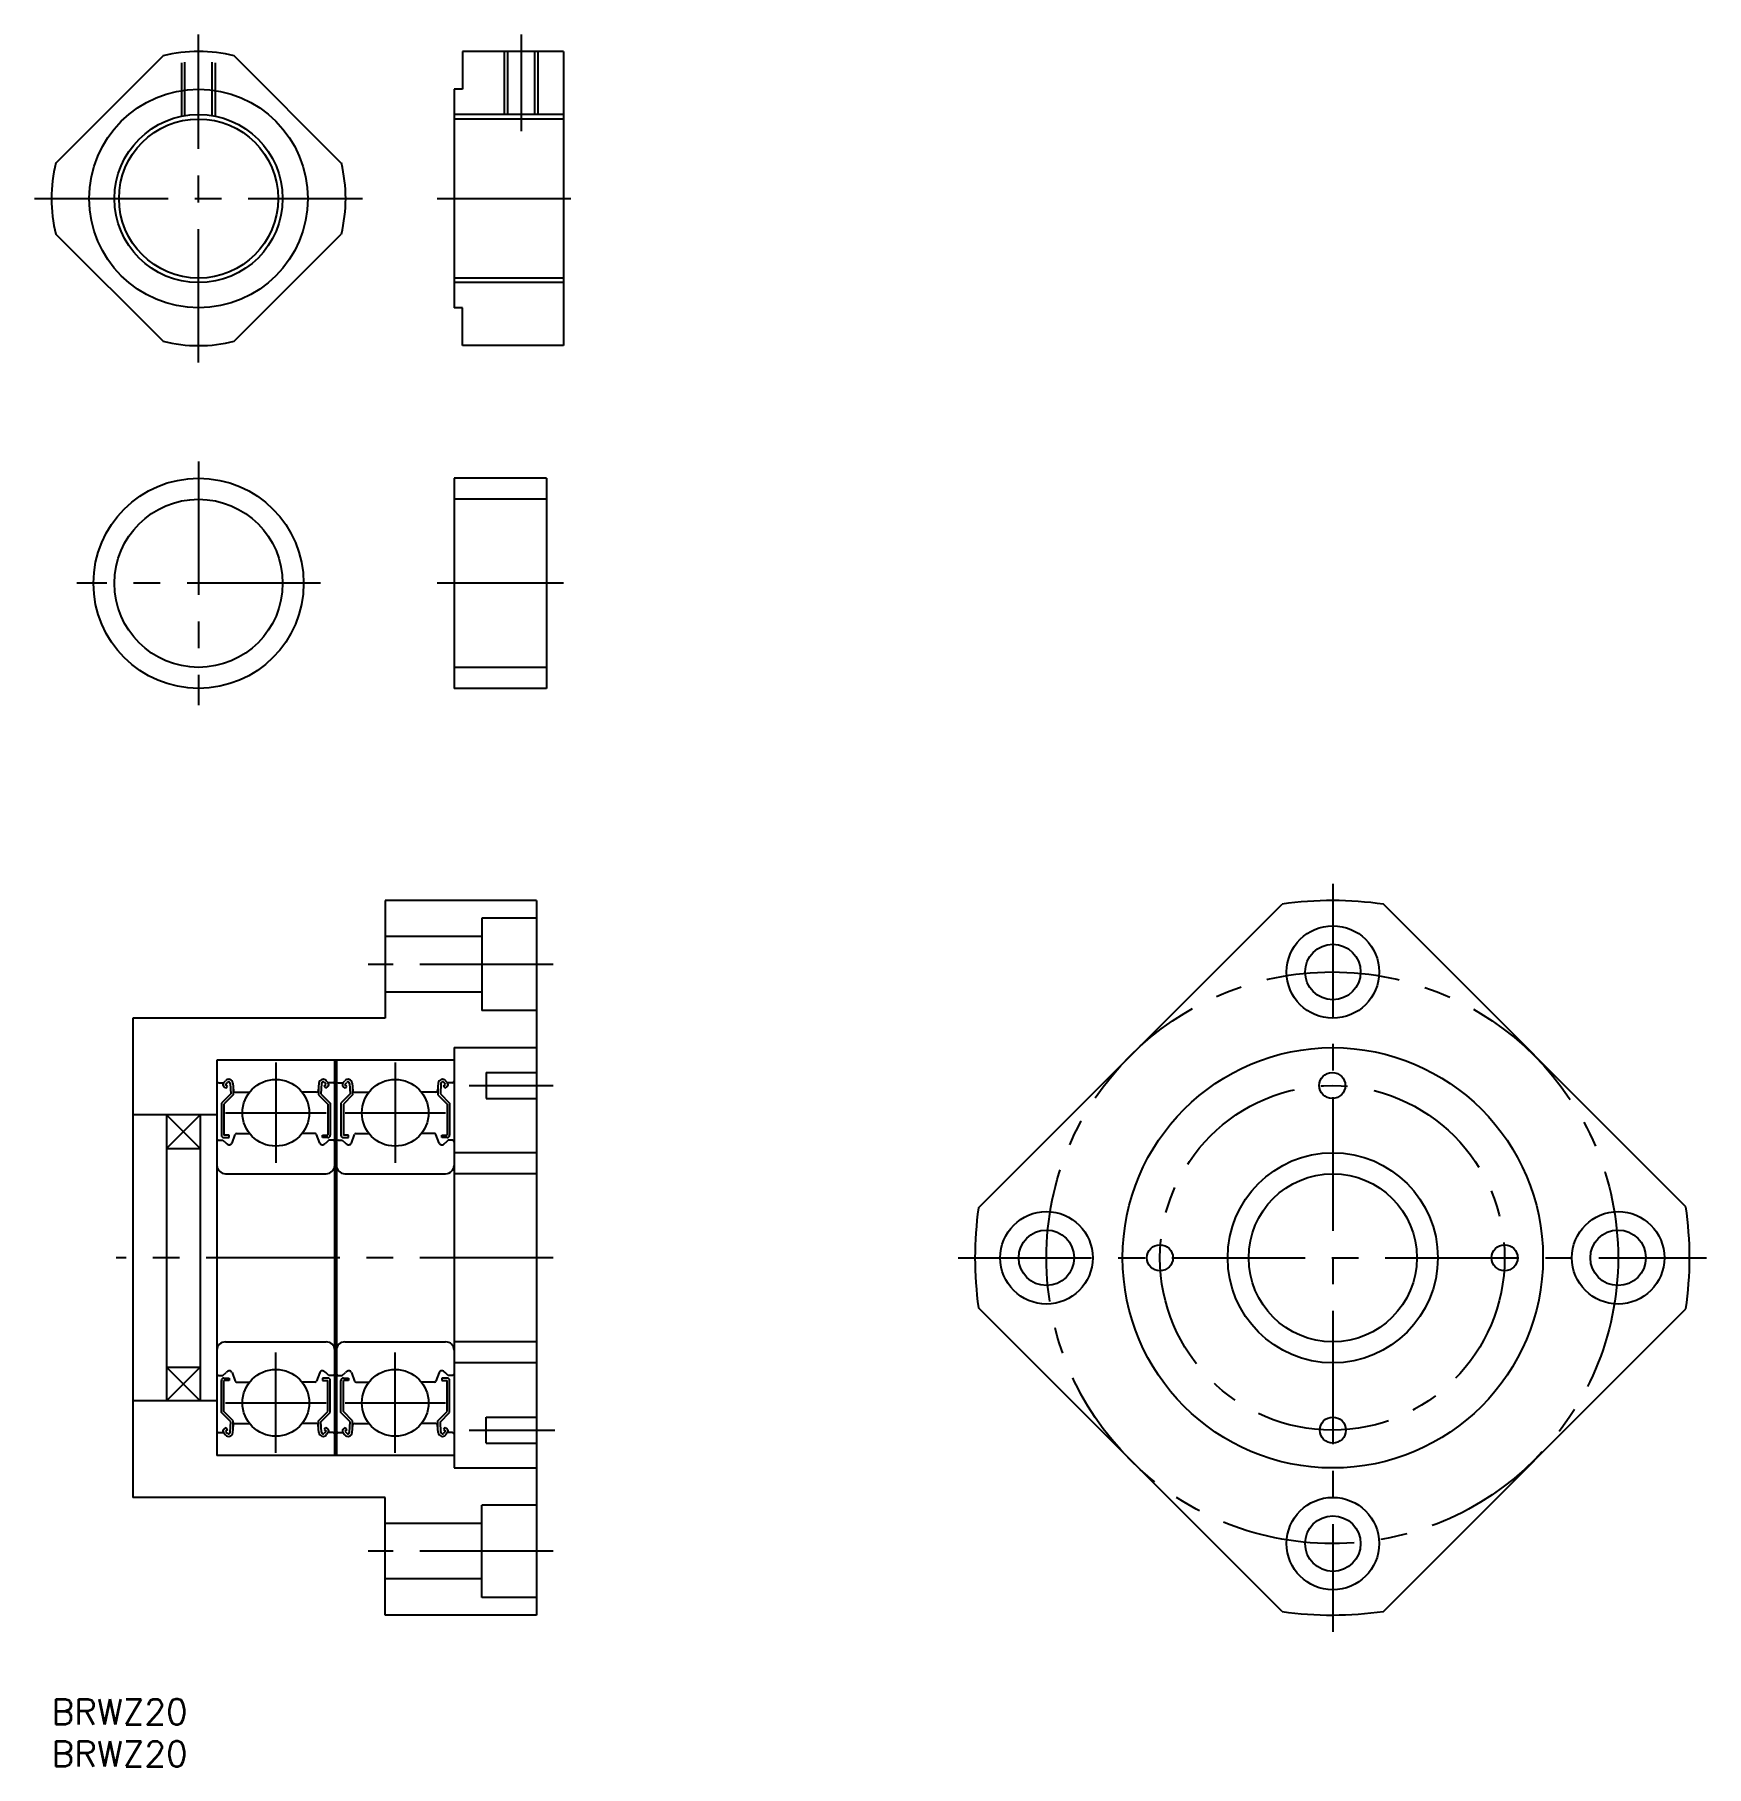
# Model space of a CAD drawing. Extents: x -2 to 197, y -8 to 198.
import ezdxf

# ---------------------------------------------------------------- set-up
doc = ezdxf.new("R2010")
doc.units = 0
doc.header["$LTSCALE"] = 0.5
doc.linetypes.add('CENTER', pattern=[50.8, 31.75, -6.35, 6.35, -6.35])
doc.linetypes.add('DASHED', pattern=[19.05, 12.7, -6.35])
for name, color, linetype in [('MSM_CENTER', 1, 'CENTER'), ('MSM_CONTINUOUS', 7, 'CONTINUOUS'), ('MSM_DASHED', 4, 'DASHED'), ('MSM_NARROW', 5, 'CONTINUOUS'), ('MSM_PART_NUMBER', 7, 'CONTINUOUS')]:
    doc.layers.add(name, color=color, linetype=linetype)
doc.styles.get("Standard").update_dxf_attribs({"font": 'txt.shx', "height": 3, "bigfont": 'bigfont.shx'})

# ---------------------------------------------------------------- blocks, each defined once
blk = doc.blocks.new('*U5')
at = {"layer": 'MSM_PART_NUMBER'}
blk.add_text('BRWZ20', height=3, dxfattribs=at).set_placement((0, -3))
blk = doc.blocks.new('*U6')
at = {"layer": 'MSM_PART_NUMBER'}
blk.add_text('BRWZ20', height=3, dxfattribs=at).set_placement((0, -8))

msp = doc.modelspace()

# ---------------------------------------------------------------- linework, layer by layer
at = {"layer": 'MSM_CENTER'}
for p, q in [((17.5, 159.01), (17.5, 198.01)), ((55.89, 198.01), (55.89, 186.51)), ((-2, 178.51), (37, 178.51)), ((45.89, 178.51), (62.89, 178.51)), ((17.5, 147.24), (17.5, 118.24)), ((32, 132.74), (3, 132.74)), ((60.89, 132.74), (45.89, 132.74)), ((152.42, 97), (152.42, 8)), ((59.69, 87.41), (37.69, 87.41)), ((26.69, 75.72), (26.69, 63.78)), ((40.89, 75.72), (40.89, 63.78)), ((49.69, 73), (59.69, 73)), ((20.72, 69.75), (32.66, 69.75)), ((34.92, 69.75), (46.86, 69.75)), ((59.69, 52.5), (7.69, 52.5)), ((107.85, 52.5), (196.85, 52.5)), ((26.69, 29.28), (26.69, 41.22)), ((40.89, 29.28), (40.89, 41.22)), ((20.72, 35.25), (32.66, 35.25)), ((34.92, 35.25), (46.86, 35.25)), ((49.69, 32), (59.89, 32)), ((59.69, 17.59), (37.69, 17.59))]:
    msp.add_line(p, q, dxfattribs=at)
for radius in [34, 20.5]:
    msp.add_circle((152.35, 52.5), radius, dxfattribs=at)
at = {"layer": 'MSM_CONTINUOUS'}
for p, q in [((48.89, 196.01), (48.89, 191.51)), ((60.89, 196.01), (48.89, 196.01)), ((54.27, 188.51), (54.27, 196.01)), ((57.51, 188.51), (57.51, 196.01)), ((60.89, 196.01), (60.89, 161.01)), ((0.52, 182.74), (13.27, 195.49)), ((34.48, 182.74), (21.73, 195.49)), ((47.89, 191.51), (47.89, 165.51)), ((48.89, 191.51), (47.89, 191.51)), ((60.89, 187.97), (47.89, 187.97)), ((13.27, 161.53), (0.52, 174.28)), ((21.73, 161.53), (34.48, 174.28)), ((60.89, 169.05), (47.89, 169.05)), ((48.89, 165.51), (47.89, 165.51)), ((48.89, 161.01), (48.89, 165.51)), ((60.89, 161.01), (48.89, 161.01)), ((47.89, 145.24), (47.89, 120.24)), ((58.89, 145.24), (47.89, 145.24)), ((58.89, 145.24), (58.89, 120.24)), ((58.89, 142.74), (47.89, 142.74)), ((58.89, 122.74), (47.89, 122.74)), ((58.89, 120.24), (47.89, 120.24)), ((39.69, 95), (39.69, 81)), ((57.69, 95), (39.69, 95)), ((57.69, 95), (57.69, 10)), ((51.19, 92.91), (51.19, 81.91)), ((57.69, 92.91), (51.19, 92.91)), ((110.26, 58.44), (146.4, 94.58)), ((194.41, 58.58), (158.43, 94.56)), ((51.19, 90.71), (39.69, 90.71)), ((51.19, 84.11), (39.69, 84.11)), ((39.69, 81), (9.69, 81)), ((9.69, 81), (9.69, 24)), ((57.69, 81.91), (51.19, 81.91)), ((47.89, 77.5), (57.69, 77.5)), ((47.89, 77.5), (47.89, 27.5)), ((46.69, 76), (19.69, 76)), ((19.69, 76), (19.69, 29)), ((47.89, 76), (19.69, 76)), ((33.69, 29), (33.69, 76)), ((33.89, 76), (33.89, 29)), ((51.69, 74.55), (51.69, 71.45)), ((51.69, 74.55), (57.69, 74.55)), ((19.89, 73.3), (20.47, 73.3)), ((20.47, 73.3), (20.69, 73.56)), ((20.74, 72.68), (20.51, 72.88)), ((20.7, 73.11), (20.92, 73.36)), ((20.93, 72.91), (20.7, 73.11)), ((20.74, 72.68), (20.93, 72.91)), ((21.27, 73.24), (21.32, 72)), ((21.58, 73.28), (21.65, 72.38)), ((21.62, 72.73), (21.62, 71.88)), ((21.85, 72.2), (23.57, 72.2)), ((31.53, 72.2), (29.82, 72.2)), ((31.81, 73.28), (31.73, 72.38)), ((31.76, 72.73), (31.76, 71.88)), ((32.12, 73.24), (32.06, 72)), ((32.45, 72.91), (32.68, 73.11)), ((32.65, 72.68), (32.45, 72.91)), ((32.68, 73.11), (32.47, 73.36)), ((32.65, 72.68), (32.88, 72.88)), ((32.91, 73.3), (32.69, 73.56)), ((33.49, 73.3), (32.91, 73.3)), ((34.09, 73.3), (34.67, 73.3)), ((34.67, 73.3), (34.89, 73.56)), ((34.94, 72.68), (34.71, 72.88)), ((34.9, 73.11), (35.12, 73.36)), ((35.13, 72.91), (34.9, 73.11)), ((34.94, 72.68), (35.13, 72.91)), ((35.47, 73.24), (35.52, 72)), ((35.78, 73.28), (35.85, 72.38)), ((35.82, 72.73), (35.82, 71.88)), ((36.05, 72.2), (37.77, 72.2)), ((45.73, 72.2), (44.02, 72.2)), ((46.01, 73.28), (45.93, 72.38)), ((45.96, 72.73), (45.96, 71.88)), ((46.32, 73.24), (46.26, 72)), ((46.65, 72.91), (46.88, 73.11)), ((46.85, 72.68), (46.65, 72.91)), ((46.88, 73.11), (46.67, 73.36)), ((46.85, 72.68), (47.08, 72.88)), ((47.11, 73.3), (46.89, 73.56)), ((47.69, 73.3), (47.11, 73.3)), ((21.32, 72), (20.22, 70.9)), ((20.22, 70.9), (20.22, 67.1)), ((21.62, 71.88), (20.52, 70.78)), ((20.52, 70.78), (20.52, 67.1)), ((31.76, 71.88), (32.86, 70.78)), ((32.06, 72), (33.16, 70.9)), ((32.86, 70.78), (32.86, 67.1)), ((33.16, 70.9), (33.16, 67.1)), ((35.52, 72), (34.42, 70.9)), ((34.42, 70.9), (34.42, 67.1)), ((35.82, 71.88), (34.72, 70.78)), ((34.72, 70.78), (34.72, 67.1)), ((45.96, 71.88), (47.06, 70.78)), ((46.26, 72), (47.36, 70.9)), ((47.06, 70.78), (47.06, 67.1)), ((47.36, 70.9), (47.36, 67.1)), ((51.69, 71.45), (57.69, 71.45)), ((19.69, 69.5), (9.69, 69.5)), ((13.69, 69.5), (13.69, 35.5)), ((17.69, 69.5), (17.69, 35.5)), ((19.89, 66.5), (20.39, 66.5)), ((20.39, 66.5), (20.77, 66.13)), ((21.14, 67.1), (20.52, 67.1)), ((20.52, 66.8), (21.14, 66.8)), ((21.14, 66.8), (21.14, 67.1)), ((21.48, 66.15), (21.85, 67.17)), ((22.03, 67.3), (23.57, 67.3)), ((31.35, 67.3), (29.82, 67.3)), ((31.91, 66.15), (31.54, 67.17)), ((32.24, 66.8), (32.24, 67.1)), ((32.24, 67.1), (32.86, 67.1)), ((32.86, 66.8), (32.24, 66.8)), ((32.99, 66.5), (32.62, 66.13)), ((33.49, 66.5), (32.99, 66.5)), ((34.09, 66.5), (34.59, 66.5)), ((34.59, 66.5), (34.97, 66.13)), ((35.34, 67.1), (34.72, 67.1)), ((34.72, 66.8), (35.34, 66.8)), ((35.34, 66.8), (35.34, 67.1)), ((35.68, 66.15), (36.05, 67.17)), ((36.23, 67.3), (37.77, 67.3)), ((45.55, 67.3), (44.02, 67.3)), ((46.11, 66.15), (45.74, 67.17)), ((46.44, 66.8), (46.44, 67.1)), ((46.44, 67.1), (47.06, 67.1)), ((47.06, 66.8), (46.44, 66.8)), ((47.19, 66.5), (46.82, 66.13)), ((47.69, 66.5), (47.19, 66.5)), ((13.69, 65.5), (17.69, 65.5)), ((57.69, 65), (47.89, 65)), ((20.69, 62.5), (32.69, 62.5)), ((34.89, 62.5), (46.89, 62.5)), ((57.69, 62.5), (47.89, 62.5)), ((146.4, 10.42), (110.26, 46.56)), ((158.43, 10.44), (194.41, 46.42)), ((20.69, 42.5), (32.69, 42.5)), ((34.89, 42.5), (46.89, 42.5)), ((57.69, 42.5), (47.89, 42.5)), ((13.69, 39.5), (17.69, 39.5)), ((57.69, 40), (47.89, 40)), ((19.89, 38.5), (20.39, 38.5)), ((20.22, 34.1), (20.22, 37.9)), ((20.39, 38.5), (20.77, 38.87)), ((20.52, 38.2), (21.14, 38.2)), ((20.52, 34.22), (20.52, 37.9)), ((21.14, 37.9), (20.52, 37.9)), ((21.14, 38.2), (21.14, 37.9)), ((21.48, 38.85), (21.85, 37.83)), ((22.03, 37.7), (23.57, 37.7)), ((31.35, 37.7), (29.82, 37.7)), ((31.91, 38.85), (31.54, 37.83)), ((32.24, 38.2), (32.24, 37.9)), ((32.86, 38.2), (32.24, 38.2)), ((32.24, 37.9), (32.86, 37.9)), ((32.99, 38.5), (32.62, 38.87)), ((32.86, 34.22), (32.86, 37.9)), ((33.49, 38.5), (32.99, 38.5)), ((33.16, 34.1), (33.16, 37.9)), ((34.09, 38.5), (34.59, 38.5)), ((34.42, 34.1), (34.42, 37.9)), ((34.59, 38.5), (34.97, 38.87)), ((34.72, 38.2), (35.34, 38.2)), ((34.72, 34.22), (34.72, 37.9)), ((35.34, 37.9), (34.72, 37.9)), ((35.34, 38.2), (35.34, 37.9)), ((35.68, 38.85), (36.05, 37.83)), ((36.23, 37.7), (37.77, 37.7)), ((45.55, 37.7), (44.02, 37.7)), ((46.11, 38.85), (45.74, 37.83)), ((46.44, 38.2), (46.44, 37.9)), ((47.06, 38.2), (46.44, 38.2)), ((46.44, 37.9), (47.06, 37.9)), ((47.19, 38.5), (46.82, 38.87)), ((47.06, 34.22), (47.06, 37.9)), ((47.69, 38.5), (47.19, 38.5)), ((47.36, 34.1), (47.36, 37.9)), ((19.69, 35.5), (9.69, 35.5)), ((21.32, 33), (20.22, 34.1)), ((21.62, 33.12), (20.52, 34.22)), ((21.27, 31.76), (21.32, 33)), ((21.62, 32.27), (21.62, 33.12)), ((31.76, 33.12), (32.86, 34.22)), ((31.76, 32.27), (31.76, 33.12)), ((32.06, 33), (33.16, 34.1)), ((32.12, 31.76), (32.06, 33)), ((35.52, 33), (34.42, 34.1)), ((35.82, 33.12), (34.72, 34.22)), ((35.47, 31.76), (35.52, 33)), ((35.82, 32.27), (35.82, 33.12)), ((45.96, 33.12), (47.06, 34.22)), ((45.96, 32.27), (45.96, 33.12)), ((46.26, 33), (47.36, 34.1)), ((46.32, 31.76), (46.26, 33)), ((51.69, 30.45), (51.69, 33.55)), ((51.69, 33.55), (57.69, 33.55)), ((19.89, 31.7), (20.47, 31.7)), ((20.47, 31.7), (20.69, 31.44)), ((20.74, 32.32), (20.51, 32.12)), ((20.93, 32.09), (20.7, 31.89)), ((20.7, 31.89), (20.92, 31.64)), ((20.74, 32.32), (20.93, 32.09)), ((21.58, 31.72), (21.65, 32.62)), ((21.85, 32.8), (23.57, 32.8)), ((31.53, 32.8), (29.82, 32.8)), ((31.81, 31.72), (31.73, 32.62)), ((32.65, 32.32), (32.45, 32.09)), ((32.45, 32.09), (32.68, 31.89)), ((32.68, 31.89), (32.47, 31.64)), ((32.65, 32.32), (32.88, 32.12)), ((32.91, 31.7), (32.69, 31.44)), ((33.49, 31.7), (32.91, 31.7)), ((34.09, 31.7), (34.67, 31.7)), ((34.67, 31.7), (34.89, 31.44)), ((34.94, 32.32), (34.71, 32.12)), ((35.13, 32.09), (34.9, 31.89)), ((34.9, 31.89), (35.12, 31.64)), ((34.94, 32.32), (35.13, 32.09)), ((35.78, 31.72), (35.85, 32.62)), ((36.05, 32.8), (37.77, 32.8)), ((45.73, 32.8), (44.02, 32.8)), ((46.01, 31.72), (45.93, 32.62)), ((46.85, 32.32), (46.65, 32.09)), ((46.65, 32.09), (46.88, 31.89)), ((46.88, 31.89), (46.67, 31.64)), ((46.85, 32.32), (47.08, 32.12)), ((47.11, 31.7), (46.89, 31.44)), ((47.69, 31.7), (47.11, 31.7)), ((46.69, 29), (19.69, 29)), ((47.89, 29), (19.69, 29)), ((51.69, 30.45), (57.69, 30.45)), ((47.89, 27.5), (57.69, 27.5)), ((39.69, 24), (9.69, 24)), ((39.69, 10), (39.69, 24)), ((51.19, 12.09), (51.19, 23.09)), ((57.69, 23.09), (51.19, 23.09)), ((51.19, 20.89), (39.69, 20.89)), ((51.19, 14.29), (39.69, 14.29)), ((57.69, 12.09), (51.19, 12.09)), ((57.69, 10), (39.69, 10))]:
    msp.add_line(p, q, dxfattribs=at)
for centre, radius in [((17.5, 178.51), 13), ((17.5, 178.51), 9.46), ((17.5, 132.74), 12.5), ((17.5, 132.74), 10), ((152.42, 86.5), 5.5), ((152.42, 86.5), 3.3), ((152.41, 52.5), 25), ((152.35, 73), 1.55), ((26.69, 69.75), 3.97), ((40.89, 69.75), 3.97), ((152.41, 52.5), 12.5), ((152.41, 52.5), 10), ((118.35, 52.5), 5.5), ((186.35, 52.5), 5.5), ((118.35, 52.5), 3.3), ((186.35, 52.5), 3.3), ((131.85, 52.5), 1.55), ((172.85, 52.5), 1.55), ((26.69, 35.25), 3.97), ((40.89, 35.25), 3.97), ((152.42, 32), 1.55), ((152.42, 18.5), 5.5), ((152.42, 18.5), 3.3)]:
    msp.add_circle(centre, radius, dxfattribs=at)
for centre, radius, start, end in [((17.5, 178.51), 17.5, 76.0027, 103.9973), ((17.5, 178.51), 17.5, 166.0027, 193.9973), ((17.5, 178.51), 17.5, 346.0027, 13.9973), ((17.5, 178.51), 17.5, 256.0027, 283.9973), ((152.35, 52.5), 42.5, 81.7759, 98.0365), ((19.89, 73.5), 0.2, 180, 270), ((20.7, 73.11), 0.3, 139.9098, 229.9963), ((21.08, 73.24), 0.5, 4.987, 139.9098), ((21.07, 73.24), 0.2, 2.3754, 139.9922), ((21.85, 72.4), 0.2, 184.987, 270), ((31.53, 72.4), 0.2, 270, 355.013), ((32.31, 73.24), 0.5, 40.0902, 175.013), ((32.32, 73.24), 0.2, 40.0078, 177.6246), ((32.68, 73.11), 0.3, 310.0037, 40.0902), ((33.49, 73.5), 0.2, 270, 0), ((34.09, 73.5), 0.2, 180, 270), ((34.9, 73.11), 0.3, 139.9098, 229.9963), ((35.28, 73.24), 0.5, 4.987, 139.9098), ((35.27, 73.24), 0.2, 2.3754, 139.9922), ((36.05, 72.4), 0.2, 184.987, 270), ((45.73, 72.4), 0.2, 270, 355.013), ((46.51, 73.24), 0.5, 40.0902, 175.013), ((46.52, 73.24), 0.2, 40.0078, 177.6246), ((46.88, 73.11), 0.3, 310.0037, 40.0902), ((47.69, 73.5), 0.2, 270, 0), ((19.89, 66.3), 0.2, 90, 180), ((20.52, 67.1), 0.3, 180, 270), ((21.19, 66.55), 0.6, 225, 272.8048), ((21.19, 66.25), 0.3, 265.5374, 340.0299), ((22.03, 67.1), 0.2, 90, 160.0299), ((31.35, 67.1), 0.2, 19.9701, 90), ((32.19, 66.25), 0.3, 199.9701, 274.4626), ((32.2, 66.55), 0.6, 267.1952, 315), ((32.86, 67.1), 0.3, 270, 0), ((33.49, 66.3), 0.2, 0, 90), ((34.09, 66.3), 0.2, 90, 180), ((34.72, 67.1), 0.3, 180, 270), ((35.39, 66.55), 0.6, 225, 272.8048), ((35.39, 66.25), 0.3, 265.5374, 340.0299), ((36.23, 67.1), 0.2, 90, 160.0299), ((45.55, 67.1), 0.2, 19.9701, 90), ((46.39, 66.25), 0.3, 199.9701, 274.4626), ((46.4, 66.55), 0.6, 267.1952, 315), ((47.06, 67.1), 0.3, 270, 0), ((47.69, 66.3), 0.2, 0, 90), ((20.69, 63.5), 1, 180, 270), ((32.69, 63.5), 1, 270, 0), ((34.89, 63.5), 1, 180, 270), ((46.89, 63.5), 1, 270, 0), ((152.35, 52.5), 42.5, 171.9635, 188.0364), ((152.35, 52.5), 42.5, 351.776, 8.2241), ((20.69, 41.5), 1, 90, 180), ((32.69, 41.5), 1, 0, 90), ((34.89, 41.5), 1, 90, 180), ((46.89, 41.5), 1, 0, 90), ((19.89, 38.7), 0.2, 180, 270), ((20.52, 37.9), 0.3, 90, 180), ((21.19, 38.45), 0.6, 87.1952, 135), ((21.19, 38.75), 0.3, 19.9701, 94.4626), ((22.03, 37.9), 0.2, 199.9701, 270), ((31.35, 37.9), 0.2, 270, 340.0299), ((32.19, 38.75), 0.3, 85.5374, 160.0299), ((32.2, 38.45), 0.6, 45, 92.8048), ((32.86, 37.9), 0.3, 0, 90), ((33.49, 38.7), 0.2, 270, 0), ((34.09, 38.7), 0.2, 180, 270), ((34.72, 37.9), 0.3, 90, 180), ((35.39, 38.45), 0.6, 87.1952, 135), ((35.39, 38.75), 0.3, 19.9701, 94.4626), ((36.23, 37.9), 0.2, 199.9701, 270), ((45.55, 37.9), 0.2, 270, 340.0299), ((46.39, 38.75), 0.3, 85.5374, 160.0299), ((46.4, 38.45), 0.6, 45, 92.8048), ((47.06, 37.9), 0.3, 0, 90), ((47.69, 38.7), 0.2, 270, 0), ((19.89, 31.5), 0.2, 90, 180), ((20.7, 31.89), 0.3, 130.0037, 220.0902), ((21.08, 31.76), 0.5, 220.0902, 355.013), ((21.07, 31.76), 0.2, 220.0078, 357.6246), ((21.85, 32.6), 0.2, 90, 175.013), ((31.53, 32.6), 0.2, 4.987, 90), ((32.31, 31.76), 0.5, 184.987, 319.9098), ((32.32, 31.76), 0.2, 182.3754, 319.9922), ((32.68, 31.89), 0.3, 319.9098, 49.9963), ((33.49, 31.5), 0.2, 0, 90), ((34.09, 31.5), 0.2, 90, 180), ((34.9, 31.89), 0.3, 130.0037, 220.0902), ((35.28, 31.76), 0.5, 220.0902, 355.013), ((35.27, 31.76), 0.2, 220.0078, 357.6246), ((36.05, 32.6), 0.2, 90, 175.013), ((45.73, 32.6), 0.2, 4.987, 90), ((46.51, 31.76), 0.5, 184.987, 319.9098), ((46.52, 31.76), 0.2, 182.3754, 319.9922), ((46.88, 31.89), 0.3, 319.9098, 49.9963), ((47.69, 31.5), 0.2, 0, 90), ((152.35, 52.5), 42.5, 261.9636, 278.224)]:
    msp.add_arc(centre, radius, start, end, dxfattribs=at)
at = {"layer": 'MSM_DASHED'}
for p, q in [((15.5, 188.31), (15.5, 195.9)), ((15.88, 188.38), (15.88, 195.94)), ((19.12, 188.38), (19.12, 195.94)), ((19.5, 188.31), (19.5, 195.9))]:
    msp.add_line(p, q, dxfattribs=at)
at = {"layer": 'MSM_NARROW'}
for p, q in [((53.89, 188.51), (53.89, 196.01)), ((57.89, 188.51), (57.89, 196.01)), ((60.89, 188.51), (47.89, 188.51)), ((60.89, 168.51), (47.89, 168.51)), ((17.69, 69.5), (13.69, 65.5)), ((13.69, 69.5), (17.69, 65.5)), ((17.69, 35.5), (13.69, 39.5)), ((13.69, 35.5), (17.69, 39.5))]:
    msp.add_line(p, q, dxfattribs=at)
msp.add_circle((17.5, 178.51), 10, dxfattribs=at)

# ---------------------------------------------------------------- block references
at = {"layer": 'MSM_CONTINUOUS'}
for name in ['*U5', '*U6']:
    msp.add_blockref(name, (0, 0), dxfattribs=at)

doc.saveas('drawing.dxf')
